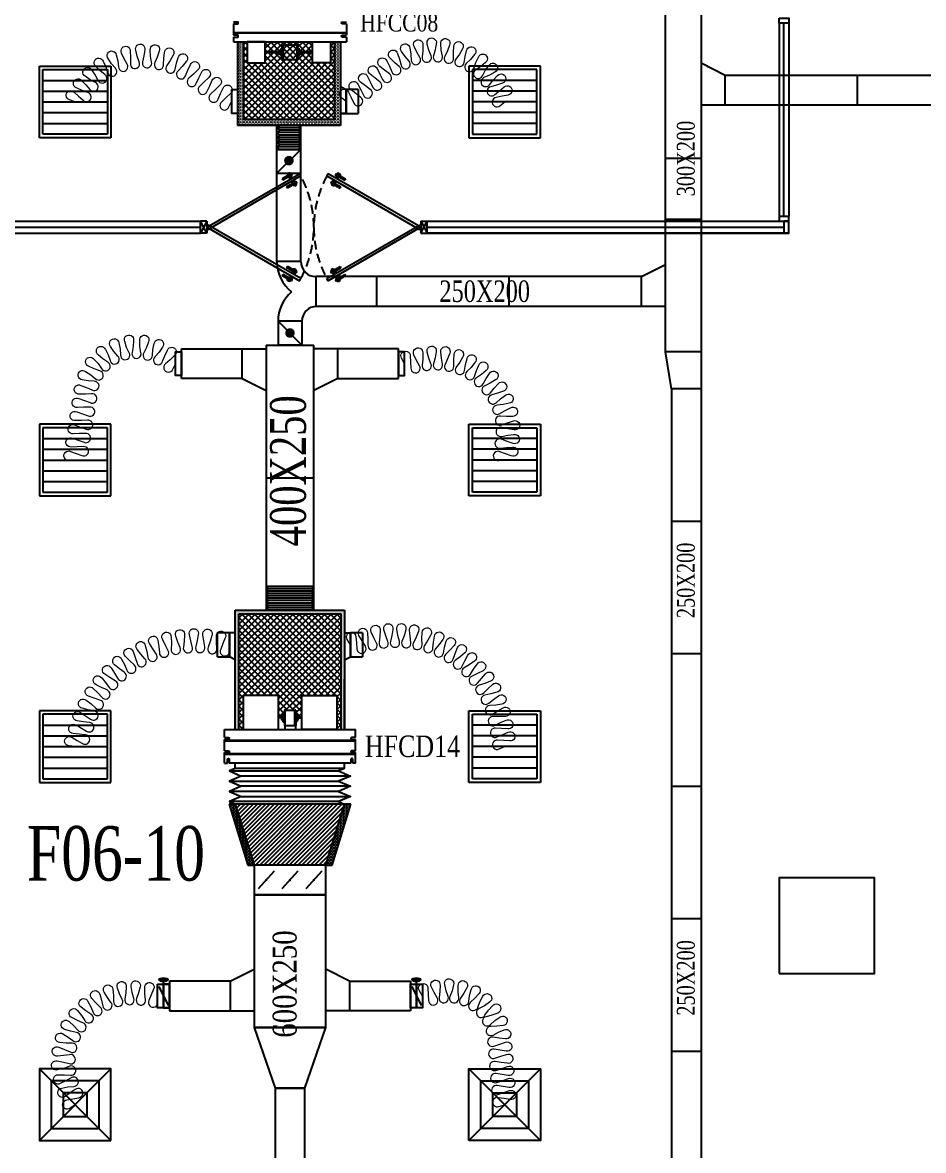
# Model space of a CAD drawing. Header units: metres. Extents: x 352651 to 1421851, y -87441 to -24441.
# Drawn here: x 837141 to 844691, y -66743 to -57295 of the extents above; entities that cross this region are included whole.
import ezdxf
from ezdxf.enums import TextEntityAlignment as Align

# ---------------------------------------------------------------- set-up
doc = ezdxf.new("R2010")
doc.units = ezdxf.units.M
doc.header["$LTSCALE"] = 300
doc.header["$MEASUREMENT"] = 0
doc.linetypes.add('DASHED2', pattern=[0.375, 0.25, -0.125])
for name, color, linetype in [('bat noi mem', 4, 'CONTINUOUS'), ('CUA', 8, 'CONTINUOUS'), ('CUAGIO', 2, 'CONTINUOUS'), ('KHUAT', 8, 'DASHED2'), ('KT', 1, 'CONTINUOUS'), ('thiet bi', 11, 'CONTINUOUS'), ('vach', 6, 'CONTINUOUS')]:
    doc.layers.add(name, color=color, linetype=linetype)
doc.layers.add('noi mem', color=5, linetype='BATTING', lineweight=0)
doc.styles.add('PHU', font='vntimeh.shx', dxfattribs={"width": 0.8})
doc.styles.add('ROMANS', font='romans.shx', dxfattribs={"width": 0.75, "bigfont": 'romancvn.shx'})
doc.styles.add('VNCC-RMD', font='vntimeh.shx', dxfattribs={"width": 0.75, "height": 300, "bigfont": 'vns.shx'})
doc.linetypes.add('BATTING', pattern='A,0.0001,-0.1,[134,ltypeshp.shx,S=0.1,R=0,X=-0.1,Y=0],-0.2,[134,ltypeshp.shx,S=0.1,R=180,X=0.1,Y=0],-0.1', length=0.4001)
pattern_1 = [(180, (1395050.98, -6395.555), (-6.25, 12.5), [0, -12.5])]

# ---------------------------------------------------------------- blocks, each defined once
blk = doc.blocks.new('cot1')
at = {"layer": 'vach'}
blk.add_lwpolyline([(-400, -400), (400, -400), (400, 400), (-400, 400)], close=True, dxfattribs=at)
blk = doc.blocks.new('SAG')
at = {"layer": 'CUAGIO'}
for p, q in [((-300, 300), (-300, -300)), ((300, 300), (-300, 300)), ((300, -300), (300, 300)), ((-300, -300), (300, -300))]:
    blk.add_line(p, q, dxfattribs=at)
at = {"layer": 'CUAGIO', "color": 8}
for p, q in [((-270, 270), (-270, -270)), ((270, 270), (-270, 270)), ((-180, -270), (-180, 270)), ((-90, -270), (-90, 270)), ((0, -270), (0, 270)), ((90, -270), (90, 270)), ((180, -270), (180, 270)), ((270, -270), (270, 270)), ((-270, -270), (270, -270))]:
    blk.add_line(p, q, dxfattribs=at)
blk = doc.blocks.new('SAD')
at = {"layer": 'CUAGIO', "color": 8}
for p, q in [((-300, -300), (300, 300)), ((300, -300), (-300, 300))]:
    blk.add_line(p, q, dxfattribs=at)
at = {"layer": 'CUAGIO'}
blk.add_lwpolyline([(300, -300), (300, 300), (-300, 300), (-300, -300)], close=True, dxfattribs=at)
at = {"layer": 'CUAGIO', "color": 8}
for points in [[(200, -200), (200, 200), (-200, 200), (-200, -200)], [(100, -100), (100, 100), (-100, 100), (-100, -100)]]:
    blk.add_lwpolyline(points, close=True, dxfattribs=at)
blk = doc.blocks.new('1-van gio D200')
at = {"layer": 'CUAGIO'}
h = blk.add_hatch(dxfattribs=at)
h.set_pattern_fill('ANSI31', color=256, scale=100, style=0)
edge = h.paths.add_edge_path()
edge.add_ellipse((486127, -58494), major_axis=(-38.1, 0), ratio=0.310482, start_angle=0, end_angle=360, ccw=False)
for p, q in [((486167, -58437.3), (486087.1, -58277.5)), ((486127, -58257.4), (486127, -58494))]:
    blk.add_line(p, q, dxfattribs=at)
at = {"layer": 'CUAGIO', "const_width": 3}
for points in [[(486127, -58457.4), (486177, -58457.4), (486177, -58257.4), (486077, -58257.4), (486077, -58457.4), (486127, -58457.4)], [(486167, -58437.3), (486087.1, -58277.5)], [(486127, -58257.4), (486127, -58494)]]:
    blk.add_lwpolyline(points, dxfattribs=at)
at = {"layer": 'CUAGIO'}
blk.add_lwpolyline([(486177, -58457.4), (486077, -58457.4), (486077, -58257.4), (486177, -58257.4)], close=True, dxfattribs=at)
at = {"layer": 'CUAGIO', "const_width": 5.35}
blk.add_lwpolyline([(486130.7, -58357.4, -1), (486123.3, -58357.4, -1)], format="xyb", close=True, dxfattribs=at)
at = {"layer": 'CUAGIO', "extrusion": (0, 0, -1)}
blk.add_ellipse((486127, -58494), major_axis=(-38.1, 0), ratio=0.310482, start_param=-1.570796, end_param=4.712389, dxfattribs=at)
blk = doc.blocks.new('bac noi mem')
at = {"layer": 'bat noi mem'}
for p, q in [((493886.7, -64673), (493866.7, -64693)), ((494066.7, -64693), (493866.7, -64693)), ((493866.7, -64693), (493886.7, -64713)), ((493886.7, -64713), (493866.7, -64733)), ((494046.7, -64673), (493886.7, -64673)), ((494046.7, -64713), (493886.7, -64713)), ((494046.7, -64673), (494066.7, -64693)), ((494066.7, -64693), (494046.7, -64713)), ((494046.7, -64713), (494066.7, -64733)), ((494066.7, -64733), (493866.7, -64733)), ((493866.7, -64733), (493886.7, -64753)), ((493886.7, -64753), (493866.7, -64773)), ((494066.7, -64773), (493866.7, -64773)), ((493866.7, -64773), (493886.7, -64793)), ((493886.7, -64793), (493866.7, -64813)), ((494046.7, -64753), (493886.7, -64753)), ((494046.7, -64793), (493886.7, -64793)), ((494066.7, -64733), (494046.7, -64753)), ((494046.7, -64753), (494066.7, -64773)), ((494066.7, -64773), (494046.7, -64793)), ((494046.7, -64793), (494066.7, -64813)), ((494066.7, -64813), (493866.7, -64813)), ((493866.7, -64813), (493886.7, -64833)), ((493886.7, -64833), (493866.7, -64853)), ((494066.7, -64853), (493866.7, -64853)), ((493866.7, -64853), (493886.7, -64873)), ((494046.7, -64833), (493886.7, -64833)), ((494046.7, -64873), (493886.7, -64873)), ((494066.7, -64813), (494046.7, -64833)), ((494046.7, -64833), (494066.7, -64853)), ((494066.7, -64853), (494046.7, -64873))]:
    blk.add_line(p, q, dxfattribs=at)

msp = doc.modelspace()

# ---------------------------------------------------------------- hatches: boundary and pattern name
at = {"layer": 'CUAGIO'}
h = msp.add_hatch(dxfattribs=at)
h.set_pattern_fill('DOTS', color=256, scale=200, style=0)
h.set_pattern_definition([(0, (9328.832, -113850.794), (6.25, 12.5), [0, -12.5])])
h.paths.add_polyline_path([(838992.4, -58107), (838992.4, -57457), (838942.4, -57457), (838942.4, -58157), (839804.4, -58157), (839804.4, -57457), (839754.4, -57457), (839754.4, -58107)])
at = {"layer": 'CUAGIO', "ltscale": 1.5}
h = msp.add_hatch(dxfattribs=at)
h.set_pattern_fill('ANSI37', color=9, scale=300, style=0)
h.set_pattern_definition([(45, (182700.134, -1e-11), (-26.5165043, 26.5165043), []), (135, (182700.134, -1e-11), (-26.5165043, -26.5165043), [])])
h.paths.add_polyline_path([(839754.4, -58107), (839754.4, -57457), (839722.1, -57457), (839722.1, -57632), (839572.1, -57632), (839572.1, -57549), (839466.9, -57549), (839466.9, -57564.7), (839456.3, -57564.7), (839456.3, -57524.3), (839466.9, -57524.3), (839466.9, -57539.9), (839572.1, -57539.9), (839572.1, -57457), (839174.6, -57457), (839174.6, -57632), (839024.6, -57632), (839024.6, -57457), (838992.4, -57457), (838992.4, -58107)])
h.paths.add_polyline_path([(839317.7, -57607.5, 0.725882), (839324.2, -57607.5)], flags=16)
h.paths.add_polyline_path([(839446.5, -57481.4, 0.725882), (839440, -57481.4), (839440, -57607.5, 0.725882), (839446.5, -57607.5)], flags=16)
h.paths.add_polyline_path([(839307.8, -57564.7), (839297.3, -57564.7), (839297.3, -57524.3), (839307.8, -57524.3)], flags=16)
at = {"layer": 'CUAGIO'}
h = msp.add_hatch(dxfattribs=at)
h.set_pattern_fill('DOTS', color=2, scale=200, style=0)
h.set_pattern_definition([(0, (240845.327, -32680.138), (6.25, 12.5), [0, -12.5])])
h.paths.add_polyline_path([(839810.2, -62247.6), (839810.2, -63217.6), (839840.2, -63217.6), (839840.2, -62217.6), (838924.2, -62217.6), (838924.2, -63217.6), (838954.2, -63217.6), (838954.2, -62247.6)])
at = {"layer": 'CUAGIO', "ltscale": 1.5}
h = msp.add_hatch(dxfattribs=at)
h.set_pattern_fill('ANSI37', color=9, scale=300, style=0)
h.set_pattern_definition([(45, (288260.286, -2617.093), (-26.5165043, 26.5165043), []), (135, (288260.286, -2617.093), (-26.5165043, -26.5165043), [])])
h.paths.add_polyline_path([(839285.4, -62931.6), (839285.4, -63119), (839314.8, -63119), (839314.8, -63098.8), (839325.3, -63098.8), (839325.3, -63083.1), (839335.2, -63083.1), (839335.2, -63058.1, -1), (839341.7, -63056), (839424.1, -63056, -1), (839430.5, -63058.1), (839430.5, -63083.1), (839440.4, -63083.1), (839440.4, -63098.8), (839451, -63098.8), (839451, -63119), (839480.4, -63119), (839480.4, -62931.6), (839775.4, -62931.6), (839775.4, -63217.6), (839810.2, -63217.6), (839810.2, -62247.6), (838954.2, -62247.6), (838954.2, -63217.6), (838990.4, -63217.6), (838990.4, -62931.6)])
at = {"layer": 'CUAGIO'}
h = msp.add_hatch(dxfattribs=at)
h.set_pattern_fill('DOTS', color=2, scale=200, angle=180, style=0)
h.set_pattern_definition(pattern_1)
h.paths.add_polyline_path([(839082.2, -64352.6), (839029.8, -64352.6), (838871.8, -63842.6), (838924.2, -63842.6)])
h = msp.add_hatch(dxfattribs=at)
h.set_pattern_fill('ANSI31', color=256, scale=200, style=0)
h.set_pattern_definition([(45, (-3258.08, -87768.71), (-17.6776695, 17.6776695), [])])
h.paths.add_polyline_path([(838924.2, -63842.6), (839082.2, -64352.6), (839682.2, -64352.6), (839840.2, -63842.6)])
h = msp.add_hatch(dxfattribs=at)
h.set_pattern_fill('DOTS', color=2, scale=200, angle=180, style=0)
h.set_pattern_definition(pattern_1)
h.paths.add_polyline_path([(839734.5, -64352.6), (839682.2, -64352.6), (839840.2, -63842.6), (839892.5, -63842.6)])

# ---------------------------------------------------------------- linework, layer by layer
at = {"layer": 'bat noi mem'}
for p, q in [((839582.2, -62017.6), (839182.2, -62017.6)), ((839202.2, -62017.6), (839182.2, -62037.6)), ((839582.2, -62037.6), (839182.2, -62037.6)), ((839182.2, -62037.6), (839202.2, -62057.6)), ((839202.2, -62057.6), (839182.2, -62077.6)), ((839562.2, -62057.6), (839202.2, -62057.6)), ((839562.2, -62017.6), (839582.2, -62037.6)), ((839582.2, -62037.6), (839562.2, -62057.6)), ((839562.2, -62057.6), (839582.2, -62077.6)), ((839582.2, -62077.6), (839182.2, -62077.6)), ((839182.2, -62077.6), (839202.2, -62097.6)), ((839202.2, -62097.6), (839182.2, -62117.6)), ((839582.2, -62117.6), (839182.2, -62117.6)), ((839182.2, -62117.6), (839202.2, -62137.6)), ((839202.2, -62137.6), (839182.2, -62157.6)), ((839582.2, -62157.6), (839182.2, -62157.6)), ((839182.2, -62157.6), (839202.2, -62177.6)), ((839562.2, -62097.6), (839202.2, -62097.6)), ((839562.2, -62137.6), (839202.2, -62137.6)), ((839582.2, -62077.6), (839562.2, -62097.6)), ((839562.2, -62097.6), (839582.2, -62117.6)), ((839582.2, -62117.6), (839562.2, -62137.6)), ((839562.2, -62137.6), (839582.2, -62157.6)), ((839582.2, -62157.6), (839562.2, -62177.6)), ((839202.2, -62177.6), (839182.2, -62197.6)), ((839582.2, -62197.6), (839182.2, -62197.6)), ((839182.2, -62197.6), (839202.2, -62217.6)), ((839562.2, -62177.6), (839202.2, -62177.6)), ((839562.2, -62217.6), (839202.2, -62217.6)), ((839562.2, -62177.6), (839582.2, -62197.6)), ((839582.2, -62197.6), (839562.2, -62217.6)), ((838874.2, -63564), (839790.2, -63564)), ((838874.2, -63649.7), (839790.2, -63649.7)), ((839890.2, -63606.9), (838974.2, -63606.9)), ((839790.2, -63735.4), (838874.2, -63735.4)), ((839890.2, -63692.6), (838974.2, -63692.6)), ((839790.2, -63821.2), (838874.2, -63821.2)), ((839840.2, -63842.6), (838924.2, -63842.6)), ((838974.2, -63778.3), (839890.2, -63778.3))]:
    msp.add_line(p, q, dxfattribs=at)
for points in [[(838924.2, -63542.6), (838874.2, -63564), (838974.2, -63606.9), (838874.2, -63649.7), (838974.2, -63692.6), (838874.2, -63735.4), (838974.2, -63778.3), (838874.2, -63821.2), (838924.2, -63842.6)], [(839840.2, -63542.6), (839790.2, -63564), (839890.2, -63606.9), (839790.2, -63649.7), (839890.2, -63692.6), (839790.2, -63735.4), (839890.2, -63778.3), (839790.2, -63821.2), (839840.2, -63842.6)]]:
    msp.add_lwpolyline(points, dxfattribs=at)
at = {"layer": 'CUA', "linetype": 'Continuous'}
for p, q in [((843482.1, -57299.6), (843482.1, -58919.6)), ((843522.1, -58919.6), (843522.1, -57299.6)), ((843562.1, -57299.6), (843562.1, -58919.6)), ((836322.1, -58959.6), (838632.1, -58959.6)), ((836322.1, -59009.6), (838632.1, -59009.6)), ((840532.1, -58959.6), (843562.1, -58959.6)), ((840532.1, -59009.6), (843522.1, -59009.6)), ((836322.1, -59059.6), (838632.1, -59059.6)), ((843562.1, -59059.6), (840532.1, -59059.6)), ((840532.1, -59059.6), (843562.1, -59059.6))]:
    msp.add_line(p, q, dxfattribs=at)
at = {"layer": 'CUA'}
for p, q in [((839402.9, -58561.4), (839352.8, -58590.4)), ((839392, -58597.8), (839366.1, -58552.8)), ((839761.3, -58561.4), (839811.5, -58590.4)), ((839772.2, -58597.8), (839798.2, -58552.8)), ((839361.1, -58578.4), (839316, -58604.4)), ((839316, -58604.4), (839322.3, -58615.2)), ((839367.3, -58589.2), (839322.3, -58615.2)), ((839399.5, -58645), (839354.5, -58671)), ((839360.7, -58681.8), (839354.5, -58671)), ((839405.8, -58655.8), (839360.7, -58681.8)), ((839441.4, -58628.1), (839391.2, -58657)), ((839404.5, -58619.3), (839430.5, -58664.3)), ((839722.9, -58628.1), (839773, -58657)), ((839759.8, -58619.3), (839733.8, -58664.3)), ((839758.5, -58655.8), (839803.5, -58681.8)), ((839764.7, -58645), (839809.8, -58671)), ((839797, -58589.2), (839842, -58615.2)), ((839803.2, -58578.4), (839848.2, -58604.4)), ((839803.5, -58681.8), (839809.8, -58671)), ((839848.2, -58604.4), (839842, -58615.2)), ((838632.1, -59059.6), (838632.1, -58960)), ((838684.9, -58960), (838632.1, -59059.6)), ((838684.9, -59059.6), (838632.1, -58960)), ((838684.9, -58960), (838632.1, -58960)), ((838684.9, -58960), (838684.9, -59059.6)), ((840479.4, -58960), (840479.4, -59059.6)), ((840479.4, -58960), (840532.1, -59059.6)), ((840479.4, -59059.6), (840532.1, -58960)), ((840479.4, -58960), (840532.1, -58960)), ((840532.1, -59059.6), (840532.1, -58960)), ((838684.9, -59059.6), (838632.1, -59059.6)), ((840479.4, -59059.6), (840532.1, -59059.6)), ((839316, -59415.2), (839322.3, -59404.4)), ((839361.1, -59441.2), (839316, -59415.2)), ((839367.3, -59430.4), (839322.3, -59404.4)), ((839360.7, -59337.8), (839354.5, -59348.6)), ((839399.5, -59374.6), (839354.5, -59348.6)), ((839405.8, -59363.8), (839360.7, -59337.8)), ((839392, -59421.8), (839366.1, -59466.8)), ((839441.4, -59391.5), (839391.2, -59362.6)), ((839404.5, -59400.3), (839430.5, -59355.3)), ((839722.9, -59391.5), (839773, -59362.6)), ((839759.8, -59400.3), (839733.8, -59355.3)), ((839758.5, -59363.8), (839803.5, -59337.8)), ((839764.7, -59374.6), (839809.8, -59348.6)), ((839772.2, -59421.8), (839798.2, -59466.8)), ((839797, -59430.4), (839842, -59404.4)), ((839803.2, -59441.2), (839848.2, -59415.2)), ((839803.5, -59337.8), (839809.8, -59348.6)), ((839848.2, -59415.2), (839842, -59404.4)), ((839402.9, -59458.2), (839352.8, -59429.2)), ((839761.3, -59458.2), (839811.5, -59429.2))]:
    msp.add_line(p, q, dxfattribs=at)
at = {"layer": 'CUA', "linetype": 'Continuous'}
for points in [[(843482.1, -57259.6), (843562.1, -57259.6), (843562.1, -57299.6), (843482.1, -57299.6)], [(843482.1, -58959.6), (843562.1, -58959.6), (843562.1, -58919.6), (843482.1, -58919.6)], [(843562.1, -58959.6), (843522.1, -58959.6), (843522.1, -59059.6), (843562.1, -59059.6)]]:
    msp.add_lwpolyline(points, close=True, dxfattribs=at)
at = {"layer": 'CUA'}
for points in [[(839472.5, -58579.5), (838695.5, -59028.1), (838684.9, -59009.8), (839461.9, -58561.2)], [(839691.8, -58579.5), (840468.8, -59028.1), (840479.4, -59009.8), (839702.3, -58561.2)], [(839472.5, -59440.1), (838695.5, -58991.5), (838684.9, -59009.8), (839461.9, -59458.4)], [(839691.8, -59440.1), (840468.8, -58991.5), (840479.4, -59009.8), (839702.3, -59458.4)]]:
    msp.add_lwpolyline(points, close=True, dxfattribs=at)
at = {"layer": 'CUA', "extrusion": (0, 0, -1)}
for centre, major_axis in [((839379, -58575.2), (17.6, -4.7)), ((839746.8, -58641.9), (-4.7, 17.6)), ((839417.5, -59377.7), (4.7, -17.6)), ((839785.2, -59444.4), (-17.6, 4.7))]:
    msp.add_ellipse(centre, major_axis=major_axis, ratio=1, dxfattribs=at)
at = {"layer": 'CUA'}
for centre, major_axis in [((839785.2, -58575.2), (-17.6, -4.7)), ((839417.5, -58641.9), (4.7, 17.6)), ((839379, -59444.4), (17.6, 4.7)), ((839746.8, -59377.7), (-4.7, -17.6))]:
    msp.add_ellipse(centre, major_axis=major_axis, ratio=1, dxfattribs=at)
at = {"layer": 'CUAGIO', "color": 2}
for p, q in [((839855.1, -57417.5), (839855.1, -57457)), ((843029.6, -57738.1), (842829.4, -57636.1)), ((843029.6, -57988.1), (843029.6, -57788.1)), ((844139.6, -57988.1), (844139.6, -57788.1)), ((839804.4, -58157), (838942.4, -58157)), ((839754.4, -58107), (838992.4, -58107)), ((839273.4, -58367), (839273.4, -58157)), ((839473.4, -58367), (839473.4, -58157)), ((839273.4, -58357), (839473.4, -58357)), ((842829.4, -58434), (842529.4, -58434)), ((842829.4, -58944), (842529.4, -58944)), ((842329.1, -59422.6), (842529.4, -59320.7)), ((840109.1, -59672.6), (840109.1, -59422.6)), ((841219.1, -59672.6), (841219.1, -59422.6)), ((842329.1, -59672.6), (842329.1, -59472.6)), ((842579.4, -60364), (842529.4, -60054)), ((842829.4, -60054), (842829.4, -60364)), ((838924.2, -63217.6), (838924.2, -62217.6)), ((838924.2, -62217.6), (839840.2, -62217.6)), ((838954.2, -62247.6), (839810.2, -62247.6)), ((839840.2, -62217.6), (839840.2, -63217.6)), ((839892.5, -63842.6), (838871.8, -63842.6)), ((839840.2, -63842.6), (839892.5, -63842.6)), ((839029.8, -64352.6), (839082.2, -64352.6)), ((839666.7, -64352.6), (839097.7, -64352.6)), ((839682.2, -64352.6), (839734.5, -64352.6))]:
    msp.add_line(p, q, dxfattribs=at)
at = {"layer": 'CUAGIO'}
for p, q in [((838942.4, -57457), (838942.4, -58157)), ((838992.4, -57457), (838992.4, -58107)), ((839754.4, -57457), (839754.4, -58107)), ((839804.4, -57457), (839804.4, -58157)), ((847469.6, -57738.1), (843029.6, -57738.1)), ((843029.6, -57988.1), (843029.6, -57738.1)), ((844139.6, -57988.1), (844139.6, -57738.1)), ((838892.4, -57856.2), (838892.4, -58056.2)), ((839854.4, -57856.2), (839854.4, -58056.2)), ((839854.4, -58056.2), (839854.4, -57856.2)), ((839954.1, -57856.2), (839954.1, -58056.2)), ((853751.5, -57988.1), (842829.4, -57988.1)), ((839854.4, -58056.2), (839954.1, -58056.2)), ((839273.4, -59297.6), (839273.4, -58334.3)), ((839473.4, -58357), (839273.4, -58557)), ((839473.4, -59297.6), (839473.4, -58334.3)), ((839273.4, -58557), (839473.4, -58557)), ((839473.4, -59297.6), (839273.4, -59297.6)), ((842329.1, -59422.6), (839598.4, -59422.6)), ((839598.4, -59422.6), (839598.4, -59672.6)), ((842329.1, -59672.6), (842329.1, -59422.6)), ((842529.4, -59672.6), (839607, -59672.6)), ((839282.1, -59790.4), (839282.1, -59997.6)), ((839482.1, -59797.6), (839282.1, -59797.6)), ((839282.1, -59797.6), (839482.1, -59997.6)), ((839482, -59797.6), (839282.1, -59797.6)), ((839482, -59797.6), (839482.1, -59997.6)), ((838472.2, -60277.5), (838472.2, -60027.5)), ((838472.2, -60027.5), (839182.2, -60027.5)), ((838482.2, -60027.5), (839182.2, -60027.5)), ((838982.2, -60277.5), (838982.2, -60027.5)), ((838982.2, -60277.5), (838982.2, -60027.5)), ((839182.2, -59997.6), (839182.2, -62217.6)), ((839182.2, -59997.6), (839582.2, -59997.6)), ((839482.1, -59997.6), (839282.1, -59997.6)), ((839582.2, -62217.6), (839582.2, -59997.6)), ((840282.1, -60027.5), (839582.2, -60027.5)), ((840292.1, -60027.5), (839582.2, -60027.5)), ((839782.2, -60277.5), (839782.2, -60027.5)), ((839782.2, -60277.5), (839782.2, -60027.5)), ((840292.1, -60277.5), (840292.1, -60027.5)), ((838982.2, -60277.5), (838472.2, -60277.5)), ((838982.2, -60277.5), (838482.2, -60277.5)), ((838982.2, -60277.5), (839182.2, -60377.5)), ((838982.2, -60277.5), (839182.2, -60377.5)), ((839782.2, -60277.5), (839582.2, -60377.5)), ((839782.2, -60277.5), (839582.2, -60377.5)), ((839782.2, -60277.5), (840282.1, -60277.5)), ((839782.2, -60277.5), (840292.1, -60277.5)), ((842579.4, -60364), (842579.4, -68134)), ((842829.4, -60364), (842579.4, -60364)), ((842829.4, -60344.1), (842829.4, -68998.8)), ((839182.2, -61107.6), (839582.2, -61107.6)), ((842829.4, -61474), (842579.4, -61474)), ((838954.2, -63217.6), (838954.2, -62247.6)), ((839810.2, -63217.6), (839810.2, -62247.6)), ((838774.5, -62606.9), (838774.5, -62406.9)), ((838874.2, -62406.9), (838774.5, -62406.9)), ((838874.2, -62606.9), (838874.2, -62406.9)), ((838874.2, -62406.9), (838874.2, -62606.9)), ((838874.2, -62406.9), (838874.2, -62606.9)), ((839890.2, -62406.9), (839890.2, -62606.9)), ((839890.2, -62606.9), (839890.2, -62406.9)), ((839989.9, -62406.9), (839989.9, -62606.9)), ((839890.2, -62606.9), (839989.9, -62606.9)), ((842829.4, -62584), (842579.4, -62584)), ((839840.2, -63217.6), (839840.2, -62796.2)), ((842829.4, -63694), (842579.4, -63694)), ((839249.1, -64403.3), (839115.2, -64551.9)), ((839449.1, -64403.3), (839315.2, -64551.9)), ((839649.1, -64403.3), (839515.2, -64551.9)), ((839682.2, -64602.6), (839082.2, -64602.6)), ((842829.4, -64804), (842579.4, -64804)), ((838882.2, -65324.5), (839082.2, -65224.5)), ((839882.2, -65324.5), (839682.2, -65224.5)), ((838882.2, -65324.5), (838372.2, -65324.5)), ((838372.2, -65324.5), (838372.2, -65574.5)), ((838882.2, -65324.5), (838882.2, -65574.5)), ((839882.2, -65324.5), (840392.2, -65324.5)), ((839882.2, -65324.5), (839882.2, -65574.5)), ((840392.2, -65324.5), (840392.2, -65574.5)), ((838372.2, -65574.5), (839082.2, -65574.5)), ((840392.2, -65574.5), (839682.2, -65574.5)), ((842829.4, -65914), (842579.4, -65914))]:
    msp.add_line(p, q, dxfattribs=at)
at = {"layer": 'CUAGIO', "color": 2}
for points in [[(842529.4, -56891.6), (842829.4, -56891.6), (842829.4, -60054), (842529.4, -60054)], [(839082.2, -65712.6), (839682.2, -65712.6), (839682.2, -64602.6), (839082.2, -64602.6)]]:
    msp.add_lwpolyline(points, close=True, dxfattribs=at)
at = {"layer": 'CUAGIO'}
for points in [[(838892.4, -57856.2), (838942.4, -57856.2)], [(839804.4, -57830.9), (839854.4, -57856.2)], [(839954.1, -57856.2), (839854.4, -57856.2)], [(838942.4, -58056.2), (838892.4, -58056.2)], [(839804.4, -58056.2), (839854.4, -58056.2)], [(839854.4, -58056.2), (839804.4, -58056.2)], [(838924.2, -62406.9), (838874.2, -62406.9)], [(839840.2, -62406.9), (839890.2, -62406.9)], [(839989.9, -62406.9), (839890.2, -62406.9)], [(838774.5, -62606.9), (838874.2, -62606.9)], [(838924.2, -62632.1), (838874.2, -62606.9)], [(839840.2, -62632.1), (839890.2, -62606.9)], [(838871.8, -63842.6), (839029.8, -64352.6)], [(839682.2, -64352.6), (839840.2, -63842.6), (838924.2, -63842.6), (839082.2, -64352.6)], [(839734.5, -64352.6), (839892.5, -63842.6)]]:
    msp.add_lwpolyline(points, dxfattribs=at)
for points, const_width in [([(839393.4, -58451.5, -1), (839353.4, -58451.5, -1)], 40), ([(839362.1, -59895.5, 1), (839402.1, -59895.5, 1)], 40), ([(839177.2, -64477.6, -1), (839187.2, -64477.6, -1)], 10), ([(839377.2, -64477.6, -1), (839387.2, -64477.6, -1)], 10), ([(839577.2, -64477.6, -1), (839587.2, -64477.6, -1)], 10)]:
    msp.add_lwpolyline(points, format="xyb", close=True, dxfattribs=dict(at, const_width=const_width))
for points in [[(838472.2, -60252.5), (838422.2, -60252.5), (838422.2, -60052.5), (838472.2, -60052.5)], [(840292.1, -60252.5), (840342.1, -60252.5), (840342.1, -60052.5), (840292.1, -60052.5)], [(839082.2, -64602.6), (839682.2, -64602.6), (839682.2, -64352.6), (839082.2, -64352.6)], [(838372.2, -65349.5), (838322.2, -65349.5), (838322.2, -65549.5), (838372.2, -65549.5)], [(840392.2, -65349.5), (840442.2, -65349.5), (840442.2, -65549.5), (840392.2, -65549.5)], [(839682.2, -65712.6), (839082.2, -65712.6), (839257.2, -66222.6), (839507.2, -66222.6)], [(839257.2, -66222.6), (839257.2, -67332.6), (839507.2, -67332.6), (839507.2, -66222.6)]]:
    msp.add_lwpolyline(points, close=True, dxfattribs=at)
for centre, radius, start, end in [((839598.4, -59297.6), 325, 180, 231.28389), ((839598.4, -59297.6), 125, 180, 270), ((839607, -59797.6), 325, 130.69362, 180), ((839607, -59797.6), 125, 90, 180)]:
    msp.add_arc(centre, radius, start, end, dxfattribs=at)
at = {"layer": 'KHUAT'}
for centre, start, end in [((838682.9, -59009.8), 331.40997, 28.59003), ((840481.4, -59009.8), 151.40997, 208.59003)]:
    msp.add_arc(centre, 899.3, start, end, dxfattribs=at)
at = {"layer": 'noi mem', "linetype": 'ByBlock', "ltscale": 1.5}
for points in [[(839854.4, -57956.2), (839813.8, -57924.7, -1.333333), (839871.9, -57877.3), (839894.6, -57923.4), (839917.2, -57969.5, 1.333333), (839975.3, -57922.1), (839934.8, -57890.6), (839894.2, -57859.2, -1.333333), (839952.3, -57811.8), (839974.9, -57857.9), (839997.6, -57903.9, 1.333333), (840055.7, -57856.5), (840015.1, -57825.1), (839974.5, -57793.6, -1.333333), (840032.7, -57746.2), (840055.3, -57792.3), (840077.9, -57838.4, 1.333333), (840136, -57791), (840095.5, -57759.5), (840054.9, -57728.1, -1.333333), (840113, -57680.7), (840135.7, -57726.8), (840158.3, -57772.8, 1.333333), (840216.4, -57725.4), (840175.8, -57694), (840135.3, -57662.6, -1.333333), (840193.4, -57615.2), (840216, -57661.2), (840236.7, -57707.6, 1.333333), (840296.4, -57662.3), (840257.3, -57629.9), (840220.6, -57593.3, -1.333333), (840284, -57553.3), (840301.2, -57602.3), (840313.5, -57651.5, 1.333333), (840380.2, -57617.2), (840347.3, -57578.6), (840317.4, -57536.2, -1.333333), (840386.8, -57507.7), (840395.2, -57558.9), (840398.9, -57609.6, 1.333333), (840470.5, -57587.3), (840444.7, -57543.5), (840422.6, -57496.6, -1.333333), (840495.9, -57480.5), (840495.4, -57532.4), (840490.2, -57582.9, 1.333333), (840564.6, -57573.3), (840546.8, -57525.8), (840533.1, -57475.7, -1.333333), (840608, -57472.6), (840598.6, -57523.6), (840584.8, -57572.5, 1.333333), (840659.7, -57575.8), (840650.4, -57525.9), (840645.5, -57474.3, -1.333333), (840719.8, -57484.1), (840701.7, -57532.7), (840679.7, -57578.5, 1.333333), (840753, -57594.7), (840752.3, -57543.9), (840756.5, -57492.2, -1.333333), (840828, -57514.7), (840801.8, -57559.5), (840772.2, -57600.7, 1.333333), (840841.6, -57629.4), (840849.7, -57579.2), (840862.7, -57529, -1.333333), (840929.3, -57563.5), (840895.7, -57603.1), (840859.5, -57638.6, 1.333333), (840922.8, -57678.8), (840939.5, -57630.8), (840961, -57583.6, -1.333333), (841020.6, -57629.1), (840980.7, -57662.3), (840938.9, -57691, 1.333333), (840994.4, -57741.5), (841019.1, -57697.1), (841048.4, -57654.3, -1.333333), (841099.3, -57709.4), (841054.3, -57735.2), (841008.1, -57756.3, 1.333333), (841054, -57815.6), (841086, -57776.2), (841122.2, -57739.1, -1.333333), (841162.9, -57802.1), (841114.1, -57819.8), (841065, -57832.6, 1.333333), (841100, -57898.9), (841138.3, -57865.6), (841178.7, -57834, -1.333333), (841210.4, -57901.9), (841160.2, -57912.6), (841110, -57923.2, 1.333333), (841141.7, -57991.2), (841182.1, -57959.6)], [(837582.1, -57959.6), (837534.5, -57941.8, -1.333333), (837573.1, -57877.6), (837611.1, -57911.4), (837649, -57945.2, 1.333333), (837687.8, -57881), (837640.2, -57863.2), (837593.3, -57842, -1.333333), (837636.1, -57780.4), (837672.3, -57817), (837704.1, -57856, 1.333333), (837752.3, -57798.5), (837708.4, -57774), (837666.1, -57744.6, -1.333333), (837719.4, -57691.8), (837748.4, -57734.4), (837772.6, -57778.4, 1.333333), (837830.4, -57730.7), (837791.7, -57698.6), (837755.4, -57662.1, -1.333333), (837817.4, -57619.8), (837838.2, -57666.9), (837854, -57714.6, 1.333333), (837919.5, -57678.1), (837887.3, -57639.5), (837858.2, -57597, -1.333333), (837926.8, -57566.7), (837938.7, -57616.8), (837945.6, -57666.5, 1.333333), (838016.7, -57642.6), (837992, -57598.8), (837971.1, -57551.7, -1.333333), (838044, -57534.3), (838046.7, -57585.7), (838044.4, -57635.9, 1.333333), (838118.7, -57625.2), (838102.3, -57577.7), (838090.3, -57527.6, -1.333333), (838165.2, -57523.7), (838158.5, -57574.8), (838147.2, -57623.7, 1.333333), (838222.1, -57626.6), (838214.7, -57577), (838211.9, -57525.5, -1.333333), (838286.3, -57535.3), (838270.4, -57584.3), (838250.4, -57630.4, 1.333333), (838323.6, -57646.8), (838325.3, -57596.6), (838331.9, -57545.5, -1.333333), (838403.3, -57568.6), (838378.8, -57613.9), (838350.8, -57655.6, 1.333333), (838419.7, -57685), (838430.5, -57636), (838446.3, -57586.9, -1.333333), (838512.3, -57622.6), (838480, -57662.7), (838444.9, -57698.6, 1.333333), (838507.4, -57740.1), (838526.8, -57693.7), (838548.4, -57647.7, -1.333333), (838609.3, -57691.4), (838572.5, -57726.5), (838535.8, -57761.7, 1.333333), (838596.7, -57805.4), (838618.2, -57759.3), (838639.8, -57713.3, -1.333333), (838700.7, -57757), (838663.9, -57792.1), (838627.2, -57827.3, 1.333333), (838688.1, -57871), (838709.6, -57825), (838731.2, -57778.9, -1.333333), (838792.1, -57822.6), (838755.3, -57857.8), (838718.5, -57892.9, 1.333333), (838779.5, -57936.6), (838801, -57890.6), (838822.5, -57844.5, -1.333333), (838883.5, -57888.2), (838846.7, -57923.4), (838809.9, -57958.5, 1.333333), (838870.8, -58002.3), (838892.4, -57956.2)], [(837582.1, -60959.6), (837531.3, -60961.2, -1.333333), (837542.9, -60887.1), (837590.8, -60904.3), (837638.7, -60921.4, 1.333333), (837650.4, -60847.3), (837599.5, -60848.9), (837548.6, -60850.6, -1.333333), (837560.3, -60776.5), (837608.2, -60793.6), (837656.1, -60810.8, 1.333333), (837667.8, -60736.7), (837616.9, -60738.3), (837566, -60740, -1.333333), (837577.7, -60665.9), (837625.6, -60683), (837673.5, -60700.2, 1.333333), (837685.1, -60626.1), (837634.3, -60627.7), (837583.4, -60629.3, -1.333333), (837595, -60555.3), (837642.9, -60572.4), (837690.9, -60589.6, 1.333333), (837702.5, -60515.5), (837651.6, -60517.1), (837600.8, -60518.7, -1.333333), (837612.4, -60444.6), (837660.3, -60461.8), (837708.2, -60478.9, 1.333333), (837719.9, -60404.8), (837669, -60406.5), (837618, -60407.9, -1.333333), (837629.9, -60333.9), (837677.9, -60351.2), (837723, -60372.6, 1.333333), (837741.7, -60300), (837691.8, -60297), (837641, -60286.7, -1.333333), (837669.2, -60217.2), (837712.8, -60245.2), (837750.7, -60277.7, 1.333333), (837787.8, -60212.6), (837740.5, -60196.6), (837694.2, -60173.2, -1.333333), (837739.7, -60113.6), (837774.4, -60152.1), (837802.4, -60193.5, 1.333333), (837855.4, -60140.4), (837814, -60112.5), (837775.5, -60077.8, -1.333333), (837835.1, -60032.3), (837858.4, -60078.5), (837874.5, -60125.9, 1.333333), (837939.6, -60088.7), (837907, -60050.8), (837879, -60007.2, -1.333333), (837948.5, -59979), (837958.8, -60029.7), (837961.9, -60079.6, 1.333333), (838034.5, -60060.9), (838013, -60015.8), (837997.5, -59966.3, -1.333333), (838072, -59957.5), (838068.6, -60009.2), (838058.3, -60058.1, 1.333333), (838133.3, -60059.2), (838124.5, -60010), (838122.6, -59958.2, -1.333333), (838196.8, -59969.2), (838179.8, -60018.2), (838157.1, -60062.7, 1.333333), (838229.1, -60083.5), (838233.6, -60033.8), (838245.4, -59983.3, -1.333333), (838314, -60013.5), (838284.8, -60056.3), (838251.1, -60093.2, 1.333333), (838315.1, -60132.3), (838332.5, -60085.4), (838354.8, -60039.6, -1.333333), (838415, -60084.4), (838377.4, -60118.9), (838339.8, -60153.2, 1.333333), (838399.8, -60198.2), (838422.2, -60152.5)], [(840342.1, -60152.5), (840318, -60107.3, -1.333333), (840390.3, -60087.4), (840392.7, -60138.6), (840395, -60189.8, 1.333333), (840467.4, -60170), (840443.3, -60124.7), (840421.3, -60077.8, -1.333333), (840494.6, -60061.6), (840494.5, -60113.4), (840489.7, -60163.9, 1.333333), (840564.1, -60154.1), (840546.4, -60106.6), (840532.9, -60056.6, -1.333333), (840607.8, -60053.2), (840598.8, -60104.2), (840585.5, -60153.2, 1.333333), (840660.4, -60156.3), (840651.2, -60106.4), (840646.4, -60054.8, -1.333333), (840720.8, -60064.3), (840703.2, -60113), (840681.7, -60159, 1.333333), (840755, -60174.8), (840754.4, -60124.1), (840758.5, -60072.5, -1.333333), (840830.2, -60094.6), (840804.5, -60139.6), (840775.4, -60181.2, 1.333333), (840845, -60209.3), (840853.1, -60159.3), (840866, -60109.1, -1.333333), (840932.8, -60143.2), (840899.8, -60183.1), (840864, -60219.1, 1.333333), (840927.7, -60258.7), (840944.3, -60210.8), (840965.6, -60163.6, -1.333333), (841025.6, -60208.6), (840986.2, -60242.3), (840944.8, -60271.6, 1.333333), (841000.8, -60321.6), (841025.3, -60277.2), (841054.4, -60234.3, -1.333333), (841105.8, -60288.9), (841061.2, -60315.4), (841015.4, -60337.2, 1.333333), (841062, -60396), (841093.7, -60356.5), (841129.7, -60319.2, -1.333333), (841171, -60381.8), (841122.6, -60400.2), (841073.8, -60413.9, 1.333333), (841109.6, -60479.8), (841147.6, -60446.3), (841189.5, -60415.7, -1.333333), (841219.4, -60484.5), (841168.6, -60494.4), (841118.1, -60499.4, 1.333333), (841142.1, -60570.5), (841185.3, -60544), (841231.8, -60521.1, -1.333333), (841249.5, -60594), (841197.7, -60595), (841147.2, -60591.3, 1.333333), (841158.6, -60665.5), (841205.7, -60646.8), (841255.4, -60632.1, -1.333333), (841260.4, -60706.9), (841209.2, -60699.1), (841160, -60686.8, 1.333333), (841158.6, -60761.8), (841208.2, -60751.5), (841259.7, -60745.5, -1.333333), (841251.9, -60820.1), (841202.8, -60803.6), (841154.7, -60785.9, 1.333333), (841144.9, -60860.2), (841195.9, -60855.6), (841247, -60851, -1.333333), (841237.1, -60925.3), (841189, -60907.6), (841141, -60889.8, 1.333333), (841131.1, -60964.2), (841182.1, -60959.6)], [(839890.2, -62506.9), (839862.8, -62463.4, -1.333333), (839933.9, -62439.4), (839938.4, -62490.6), (839943, -62541.9, 1.333333), (840014, -62517.9), (839986.7, -62474.4), (839960.5, -62429.7, -1.333333), (840032.3, -62407.9), (840035.4, -62459.6), (840035.3, -62510.7, 1.333333), (840108.2, -62493.1), (840084.9, -62447.6), (840064, -62400.3, -1.333333), (840137.8, -62386.8), (840134.9, -62438.5), (840129.1, -62489.3, 1.333333), (840203.5, -62480), (840185.5, -62432.3), (840170.1, -62382.8, -1.333333), (840244.9, -62377.8), (840236.2, -62428.9), (840224.6, -62478.6, 1.333333), (840299.6, -62478), (840287.1, -62428.4), (840277.5, -62377.5, -1.333333), (840352.4, -62381.1), (840338, -62430.9), (840320.8, -62479, 1.333333), (840395.4, -62486.8), (840388.6, -62436.2), (840384.8, -62384.6, -1.333333), (840458.9, -62396.6), (840438.8, -62444.4), (840416.3, -62490.2, 1.333333), (840489.5, -62506.5), (840488.5, -62455.5), (840490.7, -62403.7, -1.333333), (840562.8, -62424.2), (840537.5, -62469.3), (840509.9, -62512.3, 1.333333), (840580.8, -62536.8), (840585.6, -62486), (840593.6, -62434.8, -1.333333), (840663, -62463.4), (840632.7, -62505.4), (840600.4, -62544.9, 1.333333), (840668, -62577.3), (840678.6, -62527.4), (840692.4, -62477.4, -1.333333), (840758, -62513.7), (840723.2, -62552), (840686.5, -62587.6, 1.333333), (840750, -62627.5), (840766.2, -62579.1), (840785.6, -62531, -1.333333), (840846.7, -62574.5), (840807.7, -62608.6), (840767.3, -62639.8, 1.333333), (840825.8, -62686.7), (840847.4, -62640.4), (840872.2, -62594.9, -1.333333), (840927.9, -62645), (840885.3, -62674.4), (840841.6, -62700.8, 1.333333), (840894.4, -62754.1), (840921.1, -62710.6), (840950.9, -62668.2, -1.333333), (841000.6, -62724.4), (840954.9, -62748.7), (840908.4, -62769.9, 1.333333), (840954.8, -62828.9), (840986.4, -62788.7), (841020.7, -62750, -1.333333), (841063.7, -62811.4), (841015.5, -62830.4), (840967, -62846.2, 1.333333), (841006.4, -62910), (841042.3, -62873.7), (841080.8, -62839.2, -1.333333), (841116.5, -62905.1), (841066.5, -62918.5), (841016.4, -62928.7, 1.333333), (841048.3, -62996.6), (841088.1, -62964.6), (841130.4, -62934.6, -1.333333), (841158.3, -63004.2), (841107.1, -63011.8), (841056.2, -63016.2, 1.333333), (841080.2, -63087.3), (841123.4, -63060), (841168.7, -63035.1, -1.333333), (841188.6, -63107.4), (841136.8, -63109.1), (841085.8, -63107.7, 1.333333), (841101.5, -63181.1), (841147.5, -63158.9), (841194.7, -63138.5, -1.333333), (841207.5, -63212.4), (841156.2, -63209.1), (841104.9, -63205.7, 1.333333), (841117.6, -63279.6), (841164.8, -63259.2), (841212.1, -63238.9, -1.333333), (841224.8, -63312.8), (841173.5, -63309.4), (841122.2, -63306, 1.333333), (841134.9, -63379.9), (841182.1, -63359.6)], [(837582.1, -63359.6), (837531.5, -63353.5, -1.333333), (837555.1, -63282.4), (837599.3, -63307.9), (837643.5, -63333.4, 1.333333), (837667.2, -63262.3), (837616.5, -63256.2), (837565.9, -63250.2, -1.333333), (837589.6, -63179), (837633.8, -63204.5), (837678, -63230.1, 1.333333), (837701.6, -63158.9), (837651, -63152.9), (837600.1, -63145.3, -1.333333), (837625.8, -63074.8), (837669.6, -63101.7), (837711.2, -63130.6, 1.333333), (837740.6, -63061.7), (837691, -63051.6), (837641.2, -63038.5, -1.333333), (837674.4, -62971.3), (837715.1, -63002.8), (837753.3, -63036.1, 1.333333), (837790.1, -62970.8), (837741.8, -62955.3), (837693.8, -62936.9, -1.333333), (837734.1, -62873.7), (837771.1, -62909.4), (837805.4, -62946.7, 1.333333), (837849.1, -62885.8), (837802.8, -62865.2), (837757.1, -62841.6, -1.333333), (837804.1, -62783.2), (837837, -62822.8), (837867, -62863.6, 1.333333), (837917.1, -62807.8), (837873.4, -62782.3), (837830.5, -62753.8, -1.333333), (837883.6, -62700.9), (837911.9, -62743.8), (837937.3, -62787.6, 1.333333), (837993.2, -62737.7), (837952.5, -62707.5), (837913, -62674.6, -1.333333), (837971.6, -62627.7), (837995, -62673.5), (838015.5, -62719.9, 1.333333), (838076.6, -62676.3), (838039.4, -62641.9), (838003.7, -62604.8, -1.333333), (838067, -62564.7), (838085.4, -62612.7), (838100.6, -62661, 1.333333), (838166.1, -62624.4), (838132.9, -62586.1), (838101.5, -62545.4, -1.333333), (838168.8, -62512.4), (838181.8, -62562.1), (838191.7, -62611.8, 1.333333), (838260.7, -62582.6), (838231.9, -62540.9), (838205.1, -62497, -1.333333), (838275.7, -62471.5), (838283.1, -62522.4), (838287.5, -62572.9, 1.333333), (838359.4, -62551.3), (838335.3, -62506.7), (838313.5, -62460.2, -1.333333), (838386.4, -62442.6), (838388.2, -62494), (838387.1, -62544.6, 1.333333), (838460.9, -62531), (838441.8, -62484.1), (838425.2, -62435.4, -1.333333), (838499.6, -62425.9), (838495.8, -62477.2), (838489.1, -62527.4, 1.333333), (838563.9, -62522), (838550.1, -62473.2), (838538.9, -62423, -1.333333), (838613.9, -62421.7), (838604.5, -62472.2), (838592.4, -62521.5, 1.333333), (838667.4, -62524.2), (838659, -62474.2), (838653.3, -62423.1, -1.333333), (838728, -62430), (838713.2, -62479.2), (838695.8, -62526.8, 1.333333), (838770, -62537.8), (838767.1, -62487.2), (838766, -62436.1, -1.333333), (838839.8, -62449.7), (838820.6, -62497), (838801.4, -62544.3, 1.333333), (838875.2, -62557.9), (838874.2, -62506.9)], [(837582.1, -66359.6), (837540.1, -66388.7, -1.333333), (837511.3, -66319.5), (837561.6, -66310.2), (837611.9, -66301, 1.333333), (837583.1, -66231.7), (837541.1, -66260.9), (837498.8, -66289.8, -1.333333), (837470.4, -66220.4), (837520.9, -66211.4), (837571.2, -66206.3, 1.333333), (837547.8, -66135), (837504.2, -66160.6), (837457.3, -66182.5, -1.333333), (837440.6, -66109.3), (837492.3, -66108.6), (837542.7, -66112.7, 1.333333), (837532.7, -66038.4), (837485.2, -66055.6), (837435.1, -66068.5, -1.333333), (837431.9, -65993.6), (837483, -66002.2), (837531.7, -66015.5, 1.333333), (837535.5, -65940.6), (837485.6, -65948.9), (837434, -65952.4, -1.333333), (837444.5, -65878.2), (837493.1, -65896), (837538.7, -65917.9, 1.333333), (837556, -65844.9), (837505.5, -65844), (837454.1, -65838.1, -1.333333), (837478, -65767), (837522.5, -65793.4), (837563.3, -65823.2, 1.333333), (837593.6, -65754.6), (837544.1, -65744.5), (837494.6, -65729.3, -1.333333), (837531.1, -65663.8), (837570.1, -65697.8), (837604.8, -65734.6, 1.333333), (837647.1, -65672.7), (837600.2, -65653.7), (837554.3, -65629.8, -1.333333), (837602.1, -65572), (837634.2, -65612.5), (837661.7, -65655, 1.333333), (837714.5, -65601.8), (837671.9, -65574.6), (837631.2, -65542.7, -1.333333), (837688.7, -65494.6), (837712.9, -65540.4), (837732.1, -65587.1, 1.333333), (837793.8, -65544.5), (837756.8, -65510), (837722.6, -65471.2, -1.333333), (837787.9, -65434.3), (837803.4, -65483.7), (837813.7, -65533.2, 1.333333), (837882.2, -65502.5), (837852.1, -65461.8), (837825.5, -65417.5, -1.333333), (837896.4, -65393.1), (837902.6, -65444.5), (837903.8, -65495.1, 1.333333), (837976.7, -65477.3), (837954.5, -65431.9), (837936.5, -65383.4, -1.333333), (838010.6, -65372.4), (838007.4, -65424.1), (837999.4, -65474, 1.333333), (838074.2, -65469.8), (838060.7, -65421.1), (838051.8, -65370.1, -1.333333), (838126.7, -65372.8), (838114.1, -65423), (838097.1, -65470.6, 1.333333), (838171.5, -65480.2), (838167.1, -65429.8), (838165.7, -65378.7, -1.333333), (838239.4, -65392.4), (838219.6, -65439.6), (838199.8, -65486.8, 1.333333), (838273.6, -65500.6), (838272.2, -65449.5)], [(840492.2, -65449.5), (840466.7, -65404.8, -1.333333), (840538.7, -65383.9), (840541, -65435.3), (840543.3, -65486.7, 1.333333), (840615.3, -65465.9), (840589.8, -65421.2), (840567, -65374.3, -1.333333), (840640.2, -65358), (840639.4, -65410.2), (840632.3, -65460.4, 1.333333), (840706.9, -65452.9), (840689.9, -65405.1), (840678.7, -65354.1, -1.333333), (840753.7, -65355.5), (840740.7, -65406), (840722, -65453.1, 1.333333), (840796.3, -65463.3), (840791, -65412.9), (840792.1, -65360.7, -1.333333), (840864.6, -65379.6), (840840.2, -65425.7), (840810.9, -65467.1, 1.333333), (840880.8, -65494.4), (840887.4, -65444.2), (840900.7, -65393.7, -1.333333), (840966.8, -65429.1), (840932.2, -65468.1), (840894.1, -65501.6, 1.333333), (840955.6, -65544.5), (840973.9, -65497.2), (840998.6, -65451.3, -1.333333), (841054.6, -65501.2), (841011.8, -65531), (840966.9, -65554.6, 1.333333), (841016.6, -65610.7), (841045.4, -65569), (841080.3, -65530.2, -1.333333), (841123, -65591.8), (841074.4, -65610.8), (841025.2, -65623.1, 1.333333), (841060.4, -65689.4), (841098.2, -65655.6), (841141.1, -65626, -1.333333), (841168.2, -65695.9), (841116.5, -65703), (841065.8, -65703.5, 1.333333), (841084.4, -65776.1), (841129.1, -65752.2), (841177.8, -65733.4, -1.333333), (841187.8, -65807.8), (841135.9, -65802.5), (841085.1, -65794.6, 1.333333), (841091.3, -65869.3), (841140.1, -65853.1), (841188.9, -65837, -1.333333), (841195.1, -65911.7), (841144.3, -65903.8), (841093.5, -65895.9, 1.333333), (841099.7, -65970.6), (841148.5, -65954.4), (841197.3, -65938.2, -1.333333), (841203.5, -66013), (841152.7, -66005.1), (841101.9, -65997.2, 1.333333), (841108.1, -66071.9), (841156.9, -66055.7), (841205.7, -66039.5, -1.333333), (841211.9, -66114.3), (841161.1, -66106.4), (841110.3, -66098.4, 1.333333), (841116.5, -66173.2), (841165.3, -66157), (841214.1, -66140.8, -1.333333), (841220.4, -66215.6), (841169.5, -66207.6), (841118.7, -66199.7, 1.333333), (841124.9, -66274.5), (841173.7, -66258.3), (841222.6, -66242.1, -1.333333), (841228.8, -66316.8), (841177.9, -66308.9), (841127.1, -66301, 1.333333), (841133.3, -66375.8), (841182.1, -66359.6)]]:
    msp.add_lwpolyline(points, format="xyb", dxfattribs=at)
at = {"layer": 'thiet bi'}
for p, q in [((839855.1, -57380), (838909.1, -57380)), ((839855.1, -57385), (838909.1, -57385)), ((838909.1, -57417.5), (838909.1, -57457)), ((838909.1, -57457), (839855.1, -57457)), ((839307.8, -57524.3), (839297.3, -57524.3)), ((839297.3, -57524.3), (839297.3, -57564.7)), ((839317.7, -57508.5), (839307.8, -57508.5)), ((839307.8, -57508.5), (839307.8, -57580.4)), ((839321, -57479.1), (839321, -57457)), ((839324.2, -57481.4), (839324.2, -57607.5)), ((839440, -57481.4), (839440, -57607.5)), ((839443.2, -57479.1), (839443.2, -57457)), ((839446.5, -57607.5), (839446.5, -57481.4)), ((839446.5, -57508.5), (839456.3, -57508.5)), ((839456.3, -57508.5), (839456.3, -57580.4)), ((839456.3, -57524.3), (839466.9, -57524.3)), ((839466.9, -57524.3), (839466.9, -57564.7)), ((839294.3, -57539.9), (839174.6, -57539.9)), ((839174.6, -57539.9), (839174.6, -57549)), ((839294.3, -57549), (839174.6, -57549)), ((839307.8, -57564.7), (839297.3, -57564.7)), ((839317.7, -57580.4), (839307.8, -57580.4)), ((839446.5, -57580.4), (839456.3, -57580.4)), ((839456.3, -57564.7), (839466.9, -57564.7)), ((839572.1, -57539.9), (839466.9, -57539.9)), ((839572.1, -57549), (839466.9, -57549)), ((839314.8, -63139.2), (839314.8, -63098.8)), ((839325.3, -63098.8), (839314.8, -63098.8)), ((839325.3, -63155), (839325.3, -63083.1)), ((839335.2, -63083.1), (839325.3, -63083.1)), ((839335.2, -63056), (839335.2, -63182.1)), ((839335.2, -63056), (839430.5, -63056)), ((839341.7, -63182.1), (839341.7, -63056)), ((839424.1, -63182.1), (839424.1, -63056)), ((839430.5, -63056), (839430.5, -63182.1)), ((839430.5, -63083.1), (839440.4, -63083.1)), ((839440.4, -63155), (839440.4, -63083.1)), ((839440.4, -63098.8), (839451, -63098.8)), ((839451, -63139.2), (839451, -63098.8)), ((839314.8, -63119), (839285.4, -63119)), ((839325.3, -63139.2), (839314.8, -63139.2)), ((839335.2, -63155), (839325.3, -63155)), ((839335.2, -63182.1), (839430.5, -63182.1)), ((839338.5, -63184.4), (839338.5, -63217.6)), ((839427.3, -63184.4), (839427.3, -63217.6)), ((839430.5, -63155), (839440.4, -63155)), ((839440.4, -63139.2), (839451, -63139.2)), ((839451, -63119), (839480.4, -63119)), ((838833.3, -63283.6), (838833.3, -63217.6)), ((838833.3, -63394.6), (838833.3, -63299.6)), ((839932.3, -63283.6), (839932.3, -63217.6)), ((839932.3, -63394.6), (839932.3, -63299.6)), ((839931.8, -63309.3), (838833.8, -63309.3)), ((839931.8, -63314.3), (838833.8, -63314.3)), ((838833.3, -63499.6), (838833.3, -63410.6)), ((839931.8, -63420.3), (838833.8, -63420.3)), ((839931.8, -63425.8), (838833.8, -63425.8)), ((839932.3, -63499.6), (839932.3, -63410.6)), ((839891.7, -63499.6), (838873.8, -63499.6)), ((838924.2, -63542.6), (838924.2, -63499.6)), ((839840.2, -63542.6), (838924.2, -63542.6)), ((839840.2, -63542.6), (839840.2, -63499.6))]:
    msp.add_line(p, q, dxfattribs=at)
for points in [[(838909.1, -57306.5), (838941.1, -57306.5, 1), (838941.1, -57290.5), (838909.1, -57290.5)], [(839855.1, -57306.5), (839823.1, -57306.5, -1), (839823.1, -57290.5), (839855.1, -57290.5)], [(838909.1, -57417.5), (838941.1, -57417.5, 1), (838941.1, -57401.5), (838909.1, -57401.5)], [(839855.1, -57417.5), (839823.1, -57417.5, -1), (839823.1, -57401.5), (839855.1, -57401.5)], [(838833.3, -63283.6), (838865.8, -63283.6, -1), (838865.8, -63299.6), (838833.3, -63299.6)], [(839932.3, -63283.6), (839899.7, -63283.6, 1), (839899.7, -63299.6), (839932.3, -63299.6)], [(838833.3, -63394.6), (838865.8, -63394.6, -1), (838865.8, -63410.6), (838833.3, -63410.6)], [(839932.3, -63394.6), (839899.7, -63394.6, 1), (839899.7, -63410.6), (839932.3, -63410.6)], [(838857.8, -63499.6), (838857.8, -63467.6, -1), (838873.8, -63467.6), (838873.8, -63499.6)], [(839907.7, -63499.6), (839907.7, -63467.6, 1), (839891.7, -63467.6), (839891.7, -63499.6)]]:
    msp.add_lwpolyline(points, format="xyb", dxfattribs=at)
for points in [[(838909.1, -57306.5), (838909.1, -57401.5)], [(839855.1, -57306.5), (839855.1, -57401.5)], [(839446.5, -57607.5), (839317.7, -57607.5), (839317.7, -57481.4), (839446.5, -57481.4)], [(838833.3, -63217.6), (839932.3, -63217.6)], [(838833.3, -63394.6), (838833.3, -63299.6)], [(839932.3, -63394.6), (839932.3, -63299.6)], [(838833.3, -63499.6), (838857.8, -63499.6)], [(839932.3, -63499.6), (839907.7, -63499.6)]]:
    msp.add_lwpolyline(points, dxfattribs=at)
for points in [[(839024.6, -57632), (839174.6, -57632), (839174.6, -57457), (839024.6, -57457)], [(839722.1, -57632), (839572.1, -57632), (839572.1, -57457), (839722.1, -57457)], [(839285.4, -62931.6), (838990.4, -62931.6), (838990.4, -63217.6), (839285.4, -63217.6)], [(839480.4, -62931.6), (839775.4, -62931.6), (839775.4, -63217.6), (839480.4, -63217.6)]]:
    msp.add_lwpolyline(points, close=True, dxfattribs=at)
for centre, start, end in [((839321, -57482.5), 18.04953, 161.95047), ((839443.2, -57482.5), 18.04953, 161.95047), ((839321, -57606.5), 198.04953, 341.95047), ((839443.2, -57606.5), 198.04953, 341.95047), ((839338.5, -63057), 18.04953, 161.95047), ((839427.3, -63057), 18.04953, 161.95047), ((839338.5, -63181), 198.04953, 341.95047), ((839427.3, -63181), 198.04953, 341.95047)]:
    msp.add_arc(centre, 3.41, start, end, dxfattribs=at)

# ---------------------------------------------------------------- block references
at = {"layer": 'CUAGIO', "xscale": -1}
for p, rotation in [((837582.1, -57959.6), 270), ((841182.1, -60959.6), 90), ((841182.1, -63359.6), 90)]:
    msp.add_blockref('SAG', p, dxfattribs=dict(at, rotation=rotation))
at = {"layer": 'CUAGIO'}
for name, p, rotation in [('SAG', (841182.1, -57959.6), 90), ('SAG', (837582.1, -60959.6), 270), ('SAG', (837582.1, -63359.6), 270), ('1-van gio D200', (1324449.2, -123806.8), 180), ('1-van gio D200', (1326569.2, -123806.8), 180)]:
    msp.add_blockref(name, p, dxfattribs=dict(at, rotation=rotation))
for name, p in [('bac noi mem', (345406.7, 6516)), ('SAD', (837582.1, -66359.6))]:
    msp.add_blockref(name, p, dxfattribs=at)
at = {"layer": 'CUAGIO', "xscale": -1}
msp.add_blockref('SAD', (841182.1, -66359.6), dxfattribs=at)
at = {"layer": 'vach'}
msp.add_blockref('cot1', (843882.1, -64859.6), dxfattribs=at)

# ---------------------------------------------------------------- texts
at = {"layer": 'CUAGIO', "color": 2, "style": 'PHU', "width": 0.75}
for s, p in [('300x200', (842774.6, -58434)), ('250x200', (842774.6, -61967.6)), ('250x200', (842774.6, -65297.6))]:
    msp.add_text(s, height=150, rotation=90, dxfattribs=at).set_placement(p, align=Align.CENTER)
msp.add_text('250X200', height=180, dxfattribs=at).set_placement((841014.2, -59635.3), align=Align.CENTER)
at = {"layer": 'CUAGIO', "color": 3, "style": 'VNCC-RMD', "width": 0.75}
msp.add_text('400x250', height=300, rotation=90, dxfattribs=at).set_placement((839515.6, -61049.7), align=Align.CENTER)
at = {"layer": 'CUAGIO', "color": 2, "style": 'PHU'}
for s, insert, char_height, width, attachment_point in [('hfcc08', (839970.1, -57220), 150, 679.92, 1), ('hfcd14', (840010, -63450), 180, 795.013, 7)]:
    msp.add_mtext(s, dxfattribs=dict(at, insert=insert, char_height=char_height, width=width, attachment_point=attachment_point))
at = {"layer": 'CUAGIO', "color": 2, "insert": (839237.5, -64899.2), "char_height": 200, "width": 1155.253, "attachment_point": 3, "rotation": 90, "style": 'PHU'}
msp.add_mtext('600x250', dxfattribs=at)
at = {"layer": 'KT', "ltscale": 1.5, "insert": (837177.3, -64026.5), "char_height": 456.096, "width": 2517.297, "attachment_point": 1, "style": 'ROMANS'}
msp.add_mtext('{\\fTimes New Roman|b0|i0|c0|p18;F06-10}', dxfattribs=at)

doc.saveas('drawing.dxf')
